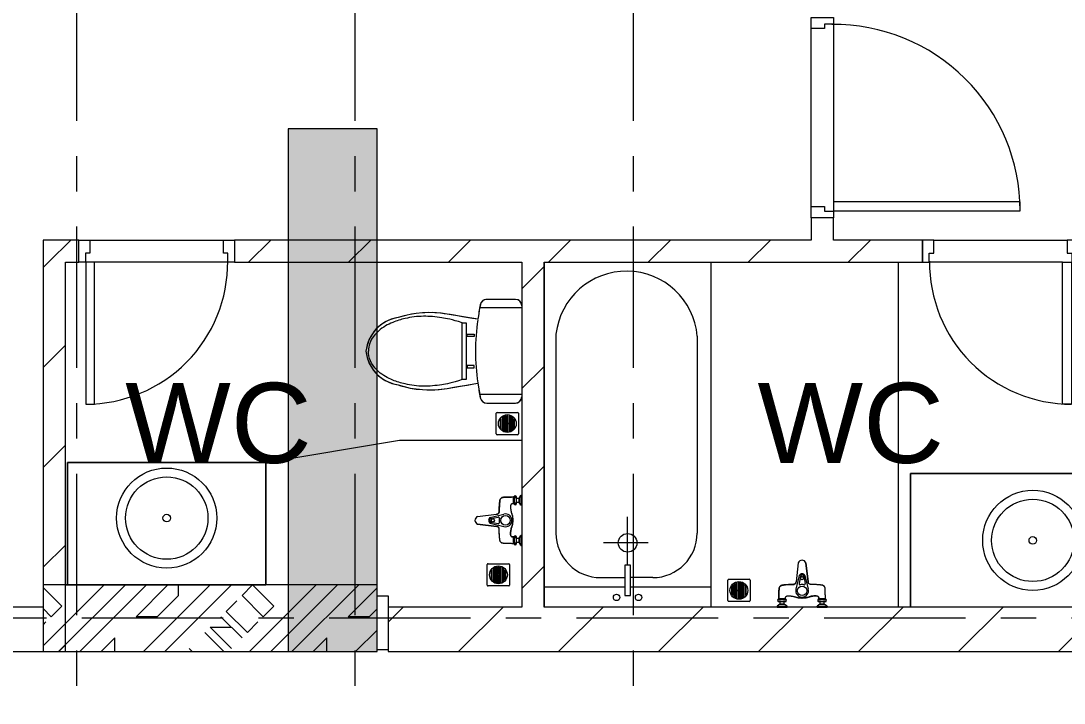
# Model space of a CAD drawing. Header units: millimetres. Extents: x -20144 to 117103, y -11426 to 48263.
# Drawn here: x 94200 to 98886, y 32568 to 35635 of the extents above; entities that cross this region are included whole.
import ezdxf

# ---------------------------------------------------------------- set-up
doc = ezdxf.new("R2010")
doc.units = ezdxf.units.MM
doc.linetypes.add('Grid Line', pattern=[22.225, 12.7, -3.175, 3.175, -3.175])
for name, color, linetype, lineweight in [('CHU', 181, 'Continuous', 5), ('CUA', 31, 'Continuous', 9), ('HATCH-TUONG', 152, 'Continuous', 9), ('NET CAT', 3, 'Continuous', 5), ('NET-CAT', 3, 'Continuous', 9), ('NET-THAY', 2, 'Continuous', 15), ('THIET-BI', 44, 'Continuous', 5), ('TRUC', 225, 'Continuous', 5)]:
    doc.layers.add(name, color=color, linetype=linetype, lineweight=lineweight)
doc.styles.add('Arial_4', font='arial.ttf', dxfattribs={"height": 360})
pattern_1 = [(45, (71000, 0), (-224.5064, 224.5064), [])]

# ---------------------------------------------------------------- blocks, each defined once
blk = doc.blocks.new('ALC1807-ASCENT PLAZA-KET CAU 1_rvt-1-MẶT BẰNG TẦNG 5 ĐẾN TẦNG 22')
at = {"layer": 'NET CAT'}
blk.add_hatch(color=7, dxfattribs=at).paths.add_polyline_path([(24800.5, 32799.9), (24800.5, 35149.9), (24400.5, 35149.9), (24400.5, 32799.9), (24418, 32799.9)], flags=0)
at = {"layer": 'NET CAT', "color": 90, "lineweight": 13}
for p, q in [((24800.5, 35149.9), (24400.5, 35149.9)), ((24400.5, 35149.9), (24400.5, 32799.9)), ((24800.5, 32799.9), (24800.5, 35149.9)), ((24400.5, 32799.9), (24800.5, 32799.9))]:
    blk.add_line(p, q, dxfattribs=at)
blk = doc.blocks.new('CUA WC - Type 1-374153-MẶT BẰNG TẦNG 23')
at = {"layer": 'CUA'}
for p, q in [((-217.5, 690.3), (-177.5, 690.3)), ((-217.5, 52.3), (-217.5, 690.3)), ((-177.5, 690.3), (-177.5, 52.3)), ((-177.5, 52.3), (-217.5, 52.3))]:
    blk.add_line(p, q, dxfattribs=at)
at = {"layer": 'CUA', "lineweight": 5}
for p, q in [((-218.5, 52.3), (-248.5, 52.3)), ((-248.5, 52.3), (-248.5, -47.7)), ((-218.5, 11.3), (-218.5, 52.3)), ((451.5, 52.3), (421.5, 52.3)), ((421.5, 52.3), (421.5, 11.3)), ((451.5, -47.7), (451.5, 52.3)), ((-198.5, 11.3), (-218.5, 11.3)), ((-198.5, -47.7), (-198.5, 11.3)), ((421.5, 11.3), (401.5, 11.3)), ((401.5, 11.3), (401.5, -47.7)), ((-248.5, -47.7), (-198.5, -47.7)), ((401.5, -47.7), (451.5, -47.7))]:
    blk.add_line(p, q, dxfattribs=at)
blk.add_arc((-217.5, 52.3), 638, 359.5, 90, dxfattribs=at)
blk = doc.blocks.new('X-LA1 - X-LA-629886-MẶT BẰNG TẦNG 23')
at = {"layer": 'THIET-BI'}
for p, q in [((-550, 0), (-550, -600)), ((-550, -600), (-550, 0)), ((550, -600), (550, 0)), ((550, 0), (550, -600)), ((-550, -600), (550, -600)), ((550, -600), (-550, -600))]:
    blk.add_line(p, q, dxfattribs=at)
for radius in [225, 185, 17]:
    blk.add_circle((0, -300), radius, dxfattribs=at)
blk = doc.blocks.new('X-XI - X-XI-V96-MẶT BẰNG TẦNG 23')
at = {"layer": 'THIET-BI'}
for p, q in [((-230.6, -16.8), (-233.2, -33.2)), ((-233.2, -29), (-233.2, -157.9)), ((-233.2, -29), (-233.2, -157.9)), ((-233.2, -33.2), (-233.2, -45)), ((-233.2, -45), (-233.2, -157.9)), ((-227.9, -12.2), (-230.6, -16.8)), ((-222, -6.1), (-227.9, -12.2)), ((-212.4, -1.2), (-222, -6.1)), ((-204.7, -0.1), (-212.4, -1.2)), ((-194.6, -0.1), (-194.6, -185.7)), ((194.6, -0.1), (194.6, -186.1)), ((215, -2.1), (204.6, -0.1)), ((219.3, -4.2), (215, -2.1)), ((224.8, -8.5), (219.3, -4.2)), ((227.7, -12), (224.8, -8.5)), ((231.6, -19.3), (227.7, -12)), ((233.2, -29), (231.6, -19.3)), ((233.2, -157.9), (233.2, -29)), ((233.2, -157.9), (233.2, -29)), ((233.2, -157.9), (233.2, -29)), ((-233.2, -157.9), (-232.9, -162.1)), ((-232.9, -162.1), (-231, -169.1)), ((-231, -169.1), (-228, -174.5)), ((-228, -174.5), (-224.2, -178.9)), ((-224.2, -178.9), (-216.9, -183.9)), ((-216.9, -183.9), (-209.4, -186.4)), ((-209.4, -186.4), (-202.4, -187.7)), ((143.8, -197.5), (212.9, -185.5)), ((212.9, -185.5), (220.8, -181.7)), ((220.8, -181.7), (226.5, -176.5)), ((226.5, -176.5), (231.9, -166.7)), ((231.9, -166.7), (233.2, -157.9)), ((-202.4, -187.7), (-192, -189.7)), ((-192, -189.7), (-184.2, -191.1)), ((-184.2, -191.1), (-168, -193.8)), ((-168, -193.8), (-149.9, -196.6)), ((-143.8, -197.5), (-166.7, -335.2)), ((-143.8, -197.5), (-166.7, -335.2)), ((-147.8, -221.1), (-155.3, -266.3)), ((-149.9, -196.6), (-143.8, -197.5)), ((-143.8, -197.5), (-147.8, -221.1)), ((-76.6, -213.5), (-66.1, -213.5)), ((-76.6, -245), (-76.6, -213.5)), ((-66.1, -213.5), (-66.1, -245)), ((64, -213.5), (64, -245)), ((74.4, -213.5), (64, -213.5)), ((74.4, -245), (74.4, -213.5)), ((166.7, -335.2), (143.8, -197.5)), ((166.7, -335.2), (143.8, -197.5)), ((146.9, -216.1), (143.8, -197.5)), ((151.8, -245.3), (146.9, -216.1)), ((-157.7, -280.9), (-161.5, -303.8)), ((-155.3, -266.3), (-157.7, -280.9)), ((-127.7, -249.9), (127.7, -249.9)), ((-127.7, -267.8), (-127.7, -249.9)), ((-8.6, -267.8), (-127.7, -267.8)), ((-66.1, -245), (-76.6, -245)), ((127.7, -267.8), (-8.6, -267.8)), ((64, -245), (74.4, -245)), ((127.7, -249.9), (127.7, -267.8)), ((157.2, -277.8), (151.8, -245.3)), ((161.7, -304.9), (157.2, -277.8)), ((-164.6, -322), (-168.9, -349)), ((-161.5, -303.8), (-164.6, -322)), ((166.7, -335.2), (161.7, -304.9)), ((-171, -365.1), (-172.5, -383)), ((-168.9, -349), (-171, -365.1)), ((171.6, -371), (166.7, -335.2)), ((173.2, -395.8), (171.6, -371)), ((-172.5, -383), (-173.5, -402.2)), ((-173.5, -402.2), (-173.1, -436.1)), ((173.5, -426.5), (173.2, -395.8)), ((-173.1, -436.1), (-172.5, -446.5)), ((-172.5, -446.5), (-169.6, -474.8)), ((165.2, -502.3), (172.5, -446.5)), ((172.5, -446.5), (173.5, -426.5)), ((-169.6, -474.8), (-166.5, -495.3)), ((-166.5, -495.3), (-161.1, -520.9)), ((161.7, -518.5), (165.2, -502.3)), ((-161.1, -520.9), (-151.4, -555.9)), ((-151.4, -555.9), (-143.5, -587)), ((145.5, -581), (151.4, -555.9)), ((151.4, -555.9), (155.1, -543.7)), ((155.1, -543.7), (161.7, -518.5)), ((-143.5, -587), (-131.8, -612.8)), ((131.6, -613.2), (145.5, -581)), ((-131.8, -612.8), (-121.7, -628.9)), ((-121.7, -628.9), (-100.2, -653.8)), ((-100.2, -653.8), (-87.5, -664.8)), ((86, -665.9), (100.2, -653.8)), ((100.2, -653.8), (114.1, -638.9)), ((114.1, -638.9), (131.6, -613.2)), ((-87.5, -664.8), (-69.9, -676.9)), ((-69.9, -676.9), (-49.6, -687.2)), ((-49.6, -687.2), (-19.9, -696.9)), ((-19.9, -696.9), (0, -700.2)), ((0, -700.2), (34.6, -692.9)), ((34.6, -692.9), (60.8, -681.9)), ((60.8, -681.9), (86, -665.9))]:
    blk.add_line(p, q, dxfattribs=at)
for centre, radius, start, end in [((-204.3, -29), 29, 90.9417, 180), ((-204.3, -29), 29, 90.3287, 180), ((204.3, -29), 29, 0, 89.6713), ((204.3, -29), 29, 360, 89.0583), ((-204.3, -157.9), 29, 180, 259.8599), ((-204.3, -157.9), 29, 180, 259.8599), ((18.1, 960), 1168.8, 258.7762, 262.0348), ((18.1, 960), 1168.8, 258.7762, 262.0348), ((-18.1, 960), 1168.8, 277.9652, 281.2238), ((-18.1, 960), 1168.8, 277.9652, 281.2238), ((204.3, -157.9), 29, 280.1401, 360), ((204.3, -157.9), 29, 280.1401, 0), ((18.1, 960), 1168.8, 262.1447, 269.1633), ((-16, 957.7), 1166.4, 270.8375, 277.7683), ((287.1, -414.4), 460.7, 170.0941, 197.8856), ((287.1, -414.4), 460.7, 170.0941, 197.8856), ((-287.1, -414.4), 460.7, 342.1144, 9.9059), ((-287.1, -414.4), 460.7, 342.1144, 9.9059), ((18.2, -529.6), 171.6, 188.8267, 263.9098), ((18.2, -529.6), 171.6, 188.8267, 263.9098), ((-18.2, -529.6), 171.6, 276.0902, 351.1733), ((-18.2, -529.6), 171.6, 276.0902, 351.1733)]:
    blk.add_arc(centre, radius, start, end, dxfattribs=at)
for points in [[(-127.7, -267.8), (-143.4, -315.6), (-152.2, -364.8), (-160.3, -442.2), (-151, -516.8), (-129.6, -585.3), (-93.5, -652), (-37.5, -689.3), (-2.9, -689.4), (0, -689.4)], [(127.7, -267.8), (143.4, -315.6), (152.2, -364.8), (160.3, -442.2), (151, -516.8), (129.6, -585.3), (93.5, -652), (37.5, -689.3), (2.9, -689.4), (0, -689.4)]]:
    blk.add_open_spline(points, degree=3, knots=[12.724379, 12.724379, 12.724379, 12.724379, 75.096459, 151.912755, 228.70098, 282.501534, 351.034079, 439.49288, 447.51098, 447.51098, 447.51098, 447.51098], dxfattribs=at)
blk = doc.blocks.new('X-SEN - X-SEN-410583-MẶT BẰNG TẦNG 23')
at = {"layer": 'THIET-BI'}
for p, q in [((-67.5, 0), (-112.5, 0)), ((-112.5, 0), (-112.5, -3.8)), ((-112.5, 0), (-67.5, 0)), ((-112.5, -3.8), (-112.5, 0)), ((-67.5, -3.8), (-67.5, 0)), ((-67.5, 0), (-67.5, -3.8)), ((112.5, 0), (67.5, 0)), ((67.5, 0), (67.5, -3.8)), ((67.5, 0), (67.5, -3.8)), ((112.5, 0), (67.5, 0)), ((112.5, -3.8), (112.5, 0)), ((112.5, -3.8), (112.5, 0)), ((-112.5, -3.8), (-99.9, -12.6)), ((-67.5, -3.8), (-112.5, -3.8)), ((-112.5, -3.8), (-99.9, -12.6)), ((-99.9, -25.3), (-107.2, -25.3)), ((-72.8, -25.3), (-107.2, -25.3)), ((-107.2, -34.3), (-105.1, -34.3)), ((-107.2, -34.3), (-72.8, -34.3)), ((-105.1, -34.3), (-105.1, -37.2)), ((-105.1, -34.3), (-105.1, -37.2)), ((-74.9, -34.3), (-105.1, -34.3)), ((-105.1, -37.2), (-74.9, -37.2)), ((-99.9, -12.6), (-99.9, -25.3)), ((-99.9, -12.6), (-80.1, -12.6)), ((-80.1, -12.6), (-99.9, -12.6)), ((-99.9, -12.6), (-99.9, -25.3)), ((-80.1, -12.6), (-67.5, -3.8)), ((-80.1, -12.6), (-67.5, -3.8)), ((-80.1, -25.3), (-80.1, -12.6)), ((-80.1, -25.3), (-80.1, -12.6)), ((-72.8, -25.3), (-80.1, -25.3)), ((-74.9, -37.2), (-74.9, -34.3)), ((-74.9, -34.3), (-72.8, -34.3)), ((-74.9, -37.2), (-74.9, -34.3)), ((67.5, -3.8), (80.1, -12.6)), ((112.5, -3.8), (67.5, -3.8)), ((67.5, -3.8), (80.1, -12.6)), ((80.1, -25.3), (72.8, -25.3)), ((107.2, -25.3), (72.8, -25.3)), ((72.8, -34.3), (74.9, -34.3)), ((72.8, -34.3), (107.2, -34.3)), ((74.9, -34.3), (74.9, -37.2)), ((74.9, -34.3), (74.9, -37.2)), ((105.1, -34.3), (74.9, -34.3)), ((74.9, -37.2), (105.1, -37.2)), ((80.1, -12.6), (80.1, -25.3)), ((99.9, -12.6), (80.1, -12.6)), ((80.1, -12.6), (99.9, -12.6)), ((99.9, -12.6), (80.1, -12.6)), ((80.1, -12.6), (80.1, -25.3)), ((99.9, -12.6), (112.5, -3.8)), ((99.9, -12.6), (112.5, -3.8)), ((99.9, -25.3), (99.9, -12.6)), ((99.9, -25.3), (99.9, -12.6)), ((107.2, -25.3), (99.9, -25.3)), ((105.1, -37.2), (105.1, -34.3)), ((105.1, -34.3), (107.2, -34.3)), ((105.1, -37.2), (105.1, -34.3)), ((-12.9, -141.7), (-27.6, -80.8)), ((12.9, -141.7), (27.6, -80.8)), ((-27.3, -113.1), (-17.5, -199.2)), ((-17.5, -199.2), (-27.3, -113.1)), ((-7.7, -139.6), (-13.8, -105.5)), ((7.7, -139.6), (13.8, -105.5)), ((17.5, -199.2), (27.3, -113.1)), ((17.5, -199.2), (27.3, -113.1))]:
    blk.add_line(p, q, dxfattribs=at)
for centre, radius in [((0, -73.2), 21.5), ((0, -130.1), 7.2)]:
    blk.add_circle(centre, radius, dxfattribs=at)
for centre, radius, start, end in [((-102.9, -29.8), 6.9, 148.0246, 211.9754), ((-102.9, -29.8), 6.9, 148.0246, 211.9754), ((-107.2, -27.1), 1.8, 90, 148.0246), ((-107.2, -27.1), 1.8, 90, 148.0246), ((-107.2, -32.5), 1.8, 211.9754, 270), ((-107.2, -32.5), 1.8, 211.9754, 270), ((-112.5, -29.8), 6.9, 319.2845, 40.7155), ((-94.4, -29.8), 6.9, 139.2845, 220.7155), ((-85.4, -29.8), 6.9, 319.2845, 40.7155), ((-67.5, -29.8), 6.9, 139.2845, 220.7155), ((-72.8, -27.1), 1.8, 31.9754, 90), ((-72.8, -27.1), 1.8, 31.9754, 90), ((-72.8, -32.5), 1.8, 270, 328.0246), ((-72.8, -32.5), 1.8, 270, 328.0246), ((-77.1, -29.8), 6.9, 328.0246, 31.9754), ((-77.1, -29.8), 6.9, 328.0246, 31.9754), ((-0.4, -73.2), 28.3, 89.2517, 195.6693), ((0.4, -73.2), 28.3, 344.3307, 90.7483), ((77.1, -29.8), 6.9, 148.0246, 211.9754), ((77.1, -29.8), 6.9, 148.0246, 211.9754), ((72.8, -27.1), 1.8, 90, 148.0246), ((72.8, -27.1), 1.8, 90, 148.0246), ((72.8, -32.5), 1.8, 211.9754, 270), ((72.8, -32.5), 1.8, 211.9754, 270), ((67.5, -29.8), 6.9, 319.2845, 40.7155), ((85.6, -29.8), 6.9, 139.2845, 220.7155), ((94.6, -29.8), 6.9, 319.2845, 40.7155), ((112.5, -29.8), 6.9, 139.2845, 220.7155), ((107.2, -27.1), 1.8, 31.9754, 90), ((107.2, -27.1), 1.8, 31.9754, 90), ((107.2, -32.5), 1.8, 270, 328.0246), ((107.2, -32.5), 1.8, 270, 328.0246), ((102.9, -29.8), 6.9, 328.0246, 31.9754), ((102.9, -29.8), 6.9, 328.0246, 31.9754), ((-9.4, -104.7), 4.5, 74.0703, 190.1556), ((-0.4, -73.2), 28.3, 254.0703, 270.7483), ((0, -136.6), 8.24, 201.1294, 338.8706), ((0.4, -73.2), 28.3, 269.2517, 285.9297), ((9.4, -104.7), 4.5, 349.8444, 105.9297), ((0, -134.7), 14.7, 208.4144, 331.5856), ((0, -191), 19.3, 205.0481, 334.9519), ((0, -191), 19.3, 205.0481, 334.9519)]:
    blk.add_arc(centre, radius, start, end, dxfattribs=at)
for points, knots in [([(-105.1, -37.2), (-105.1, -39.1), (-104.9, -42.9), (-104.7, -48.5), (-104.5, -54.2), (-104.2, -61.7), (-103.9, -68.4), (-103.8, -73.6), (-103.7, -75.5), (-103.7, -76.7), (-103.6, -77.6), (-103.6, -78.6), (-103.6, -79.8), (-103.6, -81), (-103.5, -81.8), (-103.5, -82.3), (-103.5, -82.6), (-103.4, -83), (-103.4, -83.5), (-103.3, -84.3), (-103.2, -85.5), (-103.1, -86.6), (-102.8, -87.6), (-102.6, -88.2), (-102.3, -88.9), (-101.9, -89.7), (-101.3, -90.8), (-100.6, -91.7), (-100, -92.5), (-99, -93.6), (-97.8, -94.7), (-96.2, -95.8), (-95, -96.6), (-93.7, -97.2), (-92.4, -97.7), (-91.2, -98.1), (-90.3, -98.4), (-89.6, -98.5), (-88.9, -98.7), (-88, -98.8), (-86.8, -99), (-85.6, -99.1), (-84.7, -99.1), (-84, -99.2), (-83.3, -99.3), (-82.3, -99.4), (-81.2, -99.5), (-79.7, -99.6), (-77.9, -99.8), (-75.5, -100), (-72.8, -100.2), (-70, -100.5), (-66.3, -100.8), (-61.6, -101.2), (-56, -101.5), (-51.7, -101.8), (-48.8, -101.9), (-47.3, -101.9), (-46.1, -101.9), (-45.1, -102), (-44.4, -102), (-43.6, -102), (-42.6, -102), (-41.4, -102), (-40.1, -102), (-39.3, -102.1), (-38.8, -102.1), (-38.5, -102.2), (-38.1, -102.2), (-37.6, -102.3), (-36.8, -102.4), (-35.6, -102.6), (-34.3, -103), (-33.2, -103.5), (-32.5, -104), (-31.7, -104.6), (-30.5, -105.7), (-29, -107.6), (-27.9, -110.1), (-27.4, -112), (-27.3, -113.1)], [0, 0, 0, 0, 0.041667, 0.083333, 0.125, 0.166667, 0.25, 0.270833, 0.28125, 0.291667, 0.296875, 0.302083, 0.3125, 0.322917, 0.328125, 0.330729, 0.333333, 0.335938, 0.338542, 0.34375, 0.354167, 0.364583, 0.369792, 0.375, 0.380208, 0.385417, 0.395833, 0.40625, 0.411458, 0.416667, 0.4375, 0.447917, 0.458333, 0.46875, 0.479167, 0.489583, 0.494792, 0.5, 0.505208, 0.510417, 0.520833, 0.53125, 0.536458, 0.541667, 0.546875, 0.552083, 0.5625, 0.572917, 0.583333, 0.604167, 0.625, 0.645833, 0.666667, 0.708333, 0.75, 0.791667, 0.802083, 0.8125, 0.822917, 0.828125, 0.833333, 0.838542, 0.84375, 0.854167, 0.864583, 0.869792, 0.872396, 0.875, 0.877604, 0.880208, 0.885417, 0.895833, 0.90625, 0.916667, 0.921875, 0.927083, 0.9375, 0.958333, 0.979167, 1, 1, 1, 1]), ([(-105.1, -37.2), (-104.5, -52.3), (-103.9, -68.7), (-103.3, -87.5), (-99.6, -93.9), (-92.4, -98.5), (-72.6, -100.1), (-54, -102.2), (-33.9, -102), (-28.7, -107.4), (-27.8, -111), (-27.3, -113.1)], [0, 0, 0, 0, 45.441328, 49.333631, 56.110562, 66.562664, 73.682324, 114.966912, 125.570438, 129.900151, 136.284558, 136.284558, 136.284558, 136.284558]), ([(0, -41), (-2, -40.9), (-5.6, -40.9), (-10.3, -41.2), (-14.4, -41.6), (-18, -42.2), (-21.2, -42.9), (-24.2, -43.7), (-27.1, -44.6), (-30, -45.4), (-32.9, -46.3), (-35.8, -47.2), (-38.8, -47.9), (-41.8, -48.6), (-45.1, -49.2), (-48.4, -49.8), (-51.8, -50.2), (-54.8, -50.5), (-56.9, -50.7), (-58.1, -50.8), (-59, -50.9), (-59.9, -51), (-60.8, -51), (-61.7, -51), (-62.4, -51), (-63, -51), (-63.6, -51), (-64.4, -50.9), (-65.1, -50.8), (-65.7, -50.7), (-66.1, -50.6), (-66.5, -50.5), (-67.1, -50.4), (-68.1, -50.1), (-69.1, -49.6), (-70.1, -49), (-71.1, -48.3), (-72, -47.4), (-72.8, -46.6), (-73.3, -45.8), (-73.8, -45.1), (-74.1, -44.3), (-74.4, -43.5), (-74.6, -42.6), (-74.7, -41.9), (-74.8, -41.3), (-74.8, -40.9), (-74.9, -40.4), (-74.9, -39.8), (-74.9, -38.8), (-74.9, -37.9), (-74.9, -37.2)], [0, 0, 0, 0, 0.041667, 0.083333, 0.125, 0.166667, 0.208333, 0.25, 0.291667, 0.333333, 0.375, 0.416667, 0.458333, 0.5, 0.541667, 0.583333, 0.625, 0.666667, 0.6875, 0.697917, 0.708333, 0.71875, 0.729167, 0.739583, 0.75, 0.755208, 0.760417, 0.770833, 0.78125, 0.786458, 0.791667, 0.796875, 0.802083, 0.8125, 0.833333, 0.84375, 0.854167, 0.875, 0.885417, 0.895833, 0.90625, 0.916667, 0.927083, 0.9375, 0.947917, 0.953125, 0.958333, 0.963542, 0.96875, 0.979167, 1, 1, 1, 1]), ([(-74.9, -37.2), (-74.9, -39.9), (-75, -44.9), (-67.9, -51.6), (-55.3, -50.7), (-39.4, -48.7), (-24.4, -43.4), (-11.8, -40.7), (0, -41)], [0, 0, 0, 0, 8.475038, 15.961674, 29.255673, 47.963091, 70.422589, 93.837243, 93.837243, 93.837243, 93.837243]), ([(74.9, -37.2), (74.9, -37.9), (74.9, -38.8), (74.9, -39.8), (74.9, -40.4), (74.8, -40.9), (74.8, -41.3), (74.7, -41.9), (74.6, -42.6), (74.4, -43.3), (74.3, -43.9), (74.1, -44.4), (73.8, -45.1), (73.3, -45.8), (72.8, -46.6), (72, -47.4), (71.1, -48.3), (70.1, -49), (69.1, -49.6), (68.1, -50.1), (67.1, -50.4), (66.5, -50.5), (66.1, -50.6), (65.7, -50.7), (65.1, -50.8), (64.4, -50.9), (63.5, -51), (62.7, -51), (62.1, -51), (61.5, -51), (60.8, -51), (59.9, -51), (59, -50.9), (58.1, -50.8), (56.9, -50.7), (54.8, -50.5), (51.8, -50.2), (47.2, -49.6), (41.8, -48.7), (36.8, -47.4), (32.9, -46.3), (30, -45.4), (27.1, -44.6), (24.2, -43.7), (21.2, -42.9), (18, -42.2), (14.4, -41.6), (10.3, -41.2), (5.6, -40.9), (2, -40.9), (0, -41)], [0, 0, 0, 0, 0.020833, 0.03125, 0.036458, 0.041667, 0.046875, 0.052083, 0.0625, 0.072917, 0.078125, 0.083333, 0.09375, 0.104167, 0.114583, 0.125, 0.145833, 0.15625, 0.166667, 0.1875, 0.197917, 0.203125, 0.208333, 0.213542, 0.21875, 0.229167, 0.239583, 0.25, 0.255208, 0.260417, 0.270833, 0.28125, 0.291667, 0.302083, 0.3125, 0.333333, 0.375, 0.416667, 0.5, 0.583333, 0.625, 0.666667, 0.708333, 0.75, 0.791667, 0.833333, 0.875, 0.916667, 0.958333, 1, 1, 1, 1]), ([(74.9, -37.2), (74.9, -39.9), (75, -44.9), (67.9, -51.6), (55.3, -50.7), (39.4, -48.7), (24.4, -43.4), (11.8, -40.7), (0, -41)], [0, 0, 0, 0, 8.475038, 15.961674, 29.255673, 47.963091, 70.422589, 93.837243, 93.837243, 93.837243, 93.837243]), ([(27.3, -113.1), (27.4, -112), (27.9, -110.1), (29, -107.6), (30.5, -105.7), (31.7, -104.6), (32.5, -104), (33.2, -103.5), (34.3, -103), (35.6, -102.6), (36.8, -102.4), (37.6, -102.3), (38.1, -102.2), (38.5, -102.2), (38.8, -102.1), (39.3, -102.1), (40.1, -102), (41.4, -102), (42.6, -102), (43.6, -102), (44.4, -102), (45.1, -102), (46.1, -101.9), (47.3, -101.9), (48.8, -101.9), (51.7, -101.8), (57.9, -101.4), (65.3, -100.9), (72.8, -100.2), (76.9, -99.8), (79.7, -99.6), (81.2, -99.5), (82.3, -99.4), (83.3, -99.3), (84, -99.2), (84.7, -99.1), (85.6, -99.1), (86.8, -99), (88, -98.8), (88.9, -98.7), (89.6, -98.5), (90.3, -98.4), (91.2, -98.1), (92.4, -97.7), (93.7, -97.2), (95, -96.6), (96.2, -95.8), (97.8, -94.7), (99.2, -93.4), (100.4, -91.9), (101.3, -90.8), (101.9, -89.7), (102.3, -88.9), (102.6, -88.2), (102.8, -87.6), (103.1, -86.6), (103.2, -85.5), (103.3, -84.3), (103.4, -83.5), (103.4, -83), (103.5, -82.6), (103.5, -82.3), (103.5, -81.8), (103.6, -81), (103.6, -79.8), (103.6, -78.6), (103.6, -77.6), (103.7, -76.7), (103.7, -75.5), (103.8, -73.6), (103.9, -70.3), (104.1, -65.5), (104.5, -54.2), (104.8, -44.8), (105.1, -37.2)], [0, 0, 0, 0, 0.020833, 0.041667, 0.0625, 0.072917, 0.078125, 0.083333, 0.09375, 0.104167, 0.114583, 0.119792, 0.122396, 0.125, 0.127604, 0.130208, 0.135417, 0.145833, 0.15625, 0.161458, 0.166667, 0.171875, 0.177083, 0.1875, 0.197917, 0.208333, 0.25, 0.333333, 0.375, 0.416667, 0.427083, 0.4375, 0.447917, 0.453125, 0.458333, 0.463542, 0.46875, 0.479167, 0.489583, 0.494792, 0.5, 0.505208, 0.510417, 0.520833, 0.53125, 0.541667, 0.552083, 0.5625, 0.583333, 0.59375, 0.604167, 0.614583, 0.619792, 0.625, 0.630208, 0.635417, 0.645833, 0.65625, 0.661458, 0.664062, 0.666667, 0.669271, 0.671875, 0.677083, 0.6875, 0.697917, 0.703125, 0.708333, 0.71875, 0.729167, 0.75, 0.791667, 0.833333, 1, 1, 1, 1]), ([(105.1, -37.2), (104.5, -52.3), (103.9, -68.7), (103.3, -87.5), (99.6, -93.9), (92.4, -98.5), (72.6, -100.1), (54, -102.2), (33.9, -102), (28.7, -107.4), (27.8, -111), (27.3, -113.1)], [0, 0, 0, 0, 45.441328, 49.333631, 56.110562, 66.562664, 73.682324, 114.966912, 125.570438, 129.900151, 136.284558, 136.284558, 136.284558, 136.284558])]:
    blk.add_open_spline(points, degree=3, knots=knots, dxfattribs=at)
blk = doc.blocks.new('X-BON TAM - X-BON TAM 1500-629887-MẶT BẰNG TẦNG 23')
at = {"layer": 'THIET-BI'}
for p, q in [((-375, -9.9), (-375, -1559.9)), ((-375, -9.9), (-375, -1559.9)), ((375, -1560), (375, -9.9)), ((375, -1560), (375, -9.9)), ((12.9, -61.4), (-12.9, -61.4)), ((-12.9, -61.4), (-12.9, -198.5)), ((12.9, -198.5), (12.9, -61.4)), ((-375, -100), (-12.9, -100)), ((12.9, -100), (375, -100)), ((-112.7, -142.6), (-12.9, -142.6)), ((121.7, -142.6), (12.9, -142.6)), ((-12.9, -198.5), (12.9, -198.5)), ((0, -198.5), (0, -415.4)), ((-91.8, -298.7), (108.5, -298.7)), ((-312.7, -1227.8), (-312.7, -342.6)), ((321.7, -1236.1), (321.7, -342.6))]:
    blk.add_line(p, q, dxfattribs=at)
for centre, radius in [((-49.4, -53.5), 14.5), ((49.4, -53.5), 14.5), ((0, -298.7), 41.7)]:
    blk.add_circle(centre, radius, dxfattribs=at)
for centre, radius, start, end in [((-112.7, -342.6), 200, 90, 180), ((121.7, -342.6), 200, 360, 90), ((4.9, -1201.3), 318.7, 184.7583, 353.7351)]:
    blk.add_arc(centre, radius, start, end, dxfattribs=at)
blk = doc.blocks.new('CUA PHONG NGU - Type 1-368226-MẶT BẰNG TẦNG 23')
at = {"layer": 'CUA', "lineweight": 5}
for p, q in [((-348.5, -52.3), (-348.5, 47.7)), ((-348.5, 47.7), (-298.5, 47.7)), ((-298.5, 47.7), (-298.5, -11.3)), ((501.5, 47.7), (551.5, 47.7)), ((501.5, -11.3), (501.5, 47.7)), ((551.5, 47.7), (551.5, -52.3)), ((-318.5, -11.3), (-318.5, -52.3)), ((-298.5, -11.3), (-318.5, -11.3)), ((521.5, -11.3), (501.5, -11.3)), ((521.5, -52.3), (521.5, -11.3)), ((-318.5, -52.3), (-348.5, -52.3)), ((551.5, -52.3), (521.5, -52.3))]:
    blk.add_line(p, q, dxfattribs=at)
at = {"layer": 'CUA'}
for p, q in [((-277.5, -52.3), (-317.5, -52.3)), ((-317.5, -52.3), (-317.5, -890.3)), ((-277.5, -890.3), (-277.5, -52.3)), ((-317.5, -890.3), (-277.5, -890.3))]:
    blk.add_line(p, q, dxfattribs=at)
at = {"layer": 'CUA', "lineweight": 5}
blk.add_arc((-317.5, -52.3), 838, 270, 0.5, dxfattribs=at)
blk = doc.blocks.new('X-LA1 - X-LA-629888-MẶT BẰNG TẦNG 23')
at = {"layer": 'THIET-BI'}
for p, q in [((-445, 550), (445, 550)), ((-445, 0), (-445, 550)), ((445, 550), (-445, 550)), ((-445, 550), (-445, 0)), ((445, 550), (445, 0)), ((445, 0), (445, 550)), ((445, 0), (-445, 0)), ((-445, 0), (445, 0))]:
    blk.add_line(p, q, dxfattribs=at)
for radius in [225, 185, 17]:
    blk.add_circle((0, 300), radius, dxfattribs=at)
blk = doc.blocks.new('CUA WC - Type 1-374201-MẶT BẰNG TẦNG 23')
at = {"layer": 'CUA', "lineweight": 5}
for p, q in [((-248.5, -52.3), (-248.5, 47.7)), ((-248.5, 47.7), (-198.5, 47.7)), ((-198.5, 47.7), (-198.5, -11.3)), ((401.5, 47.7), (451.5, 47.7)), ((401.5, -11.3), (401.5, 47.7)), ((451.5, 47.7), (451.5, -52.3)), ((-218.5, -11.3), (-218.5, -52.3)), ((-198.5, -11.3), (-218.5, -11.3)), ((421.5, -11.3), (401.5, -11.3)), ((421.5, -52.3), (421.5, -11.3)), ((-218.5, -52.3), (-248.5, -52.3)), ((451.5, -52.3), (421.5, -52.3))]:
    blk.add_line(p, q, dxfattribs=at)
at = {"layer": 'CUA'}
for p, q in [((-177.5, -52.3), (-217.5, -52.3)), ((-217.5, -52.3), (-217.5, -690.3)), ((-177.5, -690.3), (-177.5, -52.3)), ((-217.5, -690.3), (-177.5, -690.3))]:
    blk.add_line(p, q, dxfattribs=at)
at = {"layer": 'CUA', "lineweight": 5}
blk.add_arc((-217.5, -52.3), 638, 270, 0.5, dxfattribs=at)
blk = doc.blocks.new('X-SEN - X-SEN-626363-MẶT BẰNG TẦNG 23')
at = {"layer": 'THIET-BI'}
for p, q in [((-27.3, 113.1), (-17.5, 199.2)), ((-17.5, 199.2), (-27.3, 113.1)), ((17.5, 199.2), (27.3, 113.1)), ((17.5, 199.2), (27.3, 113.1)), ((-12.9, 141.7), (-27.6, 80.8)), ((12.9, 141.7), (27.6, 80.8)), ((-7.7, 139.6), (-13.8, 105.5)), ((7.7, 139.6), (13.8, 105.5)), ((-112.5, 3.8), (-99.9, 12.6)), ((-112.5, 3.8), (-99.9, 12.6)), ((-112.5, 0), (-112.5, 3.8)), ((-112.5, 3.8), (-112.5, 0)), ((-67.5, 3.8), (-112.5, 3.8)), ((-67.5, 0), (-112.5, 0)), ((-112.5, 0), (-67.5, 0)), ((-107.2, 34.3), (-105.1, 34.3)), ((-107.2, 34.3), (-72.8, 34.3)), ((-99.9, 25.3), (-107.2, 25.3)), ((-72.8, 25.3), (-107.2, 25.3)), ((-105.1, 34.3), (-105.1, 37.2)), ((-105.1, 37.2), (-74.9, 37.2)), ((-105.1, 34.3), (-105.1, 37.2)), ((-74.9, 34.3), (-105.1, 34.3)), ((-99.9, 12.6), (-99.9, 25.3)), ((-99.9, 12.6), (-99.9, 25.3)), ((-99.9, 12.6), (-80.1, 12.6)), ((-80.1, 12.6), (-99.9, 12.6)), ((-80.1, 25.3), (-80.1, 12.6)), ((-72.8, 25.3), (-80.1, 25.3)), ((-80.1, 25.3), (-80.1, 12.6)), ((-80.1, 12.6), (-67.5, 3.8)), ((-80.1, 12.6), (-67.5, 3.8)), ((-74.9, 37.2), (-74.9, 34.3)), ((-74.9, 37.2), (-74.9, 34.3)), ((-74.9, 34.3), (-72.8, 34.3)), ((-67.5, 3.8), (-67.5, 0)), ((-67.5, 0), (-67.5, 3.8)), ((67.5, 3.8), (80.1, 12.6)), ((67.5, 3.8), (80.1, 12.6)), ((67.5, 0), (67.5, 3.8)), ((112.5, 3.8), (67.5, 3.8)), ((67.5, 0), (67.5, 3.8)), ((112.5, 0), (67.5, 0)), ((112.5, 0), (67.5, 0)), ((72.8, 34.3), (74.9, 34.3)), ((72.8, 34.3), (107.2, 34.3)), ((80.1, 25.3), (72.8, 25.3)), ((107.2, 25.3), (72.8, 25.3)), ((74.9, 34.3), (74.9, 37.2)), ((74.9, 37.2), (105.1, 37.2)), ((74.9, 34.3), (74.9, 37.2)), ((105.1, 34.3), (74.9, 34.3)), ((80.1, 12.6), (80.1, 25.3)), ((80.1, 12.6), (80.1, 25.3)), ((99.9, 12.6), (80.1, 12.6)), ((80.1, 12.6), (99.9, 12.6)), ((99.9, 12.6), (80.1, 12.6)), ((99.9, 25.3), (99.9, 12.6)), ((107.2, 25.3), (99.9, 25.3)), ((99.9, 25.3), (99.9, 12.6)), ((99.9, 12.6), (112.5, 3.8)), ((99.9, 12.6), (112.5, 3.8)), ((105.1, 37.2), (105.1, 34.3)), ((105.1, 37.2), (105.1, 34.3)), ((105.1, 34.3), (107.2, 34.3)), ((112.5, 3.8), (112.5, 0)), ((112.5, 3.8), (112.5, 0))]:
    blk.add_line(p, q, dxfattribs=at)
for centre, radius in [((0, 73.2), 21.5), ((0, 130.1), 7.2)]:
    blk.add_circle(centre, radius, dxfattribs=at)
for centre, radius, start, end in [((0, 191), 19.3, 25.0481, 154.9519), ((0, 191), 19.3, 25.0481, 154.9519), ((0, 134.7), 14.7, 28.4144, 151.5856), ((0, 136.6), 8.24, 21.1294, 158.8706), ((-9.4, 104.7), 4.5, 169.8444, 285.9297), ((-0.4, 73.2), 28.3, 89.2517, 105.9297), ((0.4, 73.2), 28.3, 74.0703, 90.7483), ((9.4, 104.7), 4.5, 254.0703, 10.1556), ((-0.4, 73.2), 28.3, 164.3307, 270.7483), ((0.4, 73.2), 28.3, 269.2517, 15.6693), ((-102.9, 29.8), 6.9, 148.0246, 211.9754), ((-102.9, 29.8), 6.9, 148.0246, 211.9754), ((-107.2, 32.5), 1.8, 90, 148.0246), ((-107.2, 32.5), 1.8, 90, 148.0246), ((-107.2, 27.1), 1.8, 211.9754, 270), ((-107.2, 27.1), 1.8, 211.9754, 270), ((-112.5, 29.8), 6.9, 319.2845, 40.7155), ((-94.4, 29.8), 6.9, 139.2845, 220.7155), ((-85.4, 29.8), 6.9, 319.2845, 40.7155), ((-67.5, 29.8), 6.9, 139.2845, 220.7155), ((-72.8, 32.5), 1.8, 31.9754, 90), ((-72.8, 32.5), 1.8, 31.9754, 90), ((-72.8, 27.1), 1.8, 270, 328.0246), ((-72.8, 27.1), 1.8, 270, 328.0246), ((-77.1, 29.8), 6.9, 328.0246, 31.9754), ((-77.1, 29.8), 6.9, 328.0246, 31.9754), ((77.1, 29.8), 6.9, 148.0246, 211.9754), ((77.1, 29.8), 6.9, 148.0246, 211.9754), ((72.8, 32.5), 1.8, 90, 148.0246), ((72.8, 32.5), 1.8, 90, 148.0246), ((72.8, 27.1), 1.8, 211.9754, 270), ((72.8, 27.1), 1.8, 211.9754, 270), ((67.5, 29.8), 6.9, 319.2845, 40.7155), ((85.6, 29.8), 6.9, 139.2845, 220.7155), ((94.6, 29.8), 6.9, 319.2845, 40.7155), ((112.5, 29.8), 6.9, 139.2845, 220.7155), ((107.2, 32.5), 1.8, 31.9754, 90), ((107.2, 32.5), 1.8, 31.9754, 90), ((107.2, 27.1), 1.8, 270, 328.0246), ((107.2, 27.1), 1.8, 270, 328.0246), ((102.9, 29.8), 6.9, 328.0246, 31.9754), ((102.9, 29.8), 6.9, 328.0246, 31.9754)]:
    blk.add_arc(centre, radius, start, end, dxfattribs=at)
for points, knots in [([(-105.1, 37.2), (-105.1, 39.1), (-104.9, 42.9), (-104.6, 50.4), (-104.3, 58), (-104.1, 65.5), (-103.9, 70.3), (-103.8, 73.6), (-103.7, 75.5), (-103.7, 76.9), (-103.6, 78.3), (-103.6, 79.5), (-103.6, 80.5), (-103.6, 81.2), (-103.5, 81.8), (-103.5, 82.3), (-103.5, 82.7), (-103.4, 83.3), (-103.3, 84.3), (-103.2, 85.5), (-103.1, 86.6), (-102.8, 87.6), (-102.6, 88.2), (-102.3, 88.9), (-101.9, 89.7), (-101.3, 90.8), (-100.4, 91.9), (-99.2, 93.4), (-97.8, 94.7), (-96.2, 95.8), (-95, 96.6), (-93.7, 97.2), (-92.4, 97.7), (-91.2, 98.1), (-90.3, 98.4), (-89.7, 98.5), (-89.3, 98.6), (-88.8, 98.7), (-88, 98.8), (-86.8, 99), (-85.6, 99.1), (-84.7, 99.1), (-84, 99.2), (-83.3, 99.3), (-82.3, 99.4), (-81.2, 99.5), (-79.7, 99.6), (-76.9, 99.8), (-72.8, 100.2), (-67.2, 100.7), (-61.6, 101.2), (-56, 101.5), (-51.7, 101.8), (-48.8, 101.9), (-47.3, 101.9), (-46.1, 101.9), (-45.1, 102), (-44.4, 102), (-43.6, 102), (-42.6, 102), (-41.4, 102), (-40.1, 102), (-39.3, 102.1), (-38.8, 102.1), (-38.5, 102.2), (-38.1, 102.2), (-37.6, 102.3), (-36.8, 102.4), (-35.6, 102.6), (-34.3, 103), (-33.2, 103.5), (-32.5, 104), (-31.7, 104.6), (-30.5, 105.7), (-29, 107.6), (-27.9, 110.1), (-27.4, 112), (-27.3, 113.1)], [-1, -1, -1, -1, -0.958333, -0.916667, -0.833333, -0.791667, -0.75, -0.729167, -0.71875, -0.708333, -0.697917, -0.6875, -0.682292, -0.677083, -0.671875, -0.669271, -0.666667, -0.661458, -0.65625, -0.645833, -0.635417, -0.630208, -0.625, -0.619792, -0.614583, -0.604167, -0.59375, -0.583333, -0.5625, -0.552083, -0.541667, -0.53125, -0.520833, -0.510417, -0.505208, -0.5, -0.497396, -0.494792, -0.489583, -0.479167, -0.46875, -0.463542, -0.458333, -0.453125, -0.447917, -0.4375, -0.427083, -0.416667, -0.375, -0.333333, -0.291667, -0.25, -0.208333, -0.197917, -0.1875, -0.177083, -0.171875, -0.166667, -0.161458, -0.15625, -0.145833, -0.135417, -0.130208, -0.127604, -0.125, -0.122396, -0.119792, -0.114583, -0.104167, -0.09375, -0.083333, -0.078125, -0.072917, -0.0625, -0.041667, -0.020833, 0, 0, 0, 0]), ([(-105.1, 37.2), (-104.5, 52.3), (-103.9, 68.7), (-103.3, 87.5), (-99.6, 93.9), (-92.4, 98.5), (-72.6, 100.1), (-54, 102.2), (-33.9, 102), (-28.7, 107.4), (-27.8, 111), (-27.3, 113.1)], [0, 0, 0, 0, 45.441328, 49.333631, 56.110562, 66.562664, 73.682324, 114.966912, 125.570438, 129.900151, 136.284558, 136.284558, 136.284558, 136.284558]), ([(27.3, 113.1), (27.4, 112), (27.9, 110.1), (29, 107.6), (30.5, 105.7), (31.7, 104.6), (32.5, 104), (33.2, 103.5), (34.3, 103), (35.6, 102.6), (36.8, 102.4), (37.6, 102.3), (38.1, 102.2), (38.5, 102.2), (38.8, 102.1), (39.3, 102.1), (40.1, 102), (41.4, 102), (42.6, 102), (43.6, 102), (44.4, 102), (45.1, 102), (46.1, 101.9), (47.3, 101.9), (48.8, 101.9), (51.7, 101.8), (56, 101.5), (61.6, 101.2), (67.2, 100.7), (72.8, 100.2), (76.9, 99.8), (79.7, 99.6), (81.2, 99.5), (82.3, 99.4), (83.3, 99.3), (84, 99.2), (84.7, 99.1), (85.6, 99.1), (86.8, 99), (88, 98.8), (88.9, 98.7), (89.6, 98.5), (90.3, 98.4), (91.2, 98.1), (92.4, 97.7), (93.7, 97.2), (95, 96.6), (96.2, 95.8), (97.4, 95), (98.5, 94), (99.5, 93), (100.4, 91.9), (101.3, 90.8), (101.9, 89.7), (102.3, 88.9), (102.6, 88.2), (102.8, 87.6), (103.1, 86.6), (103.2, 85.7), (103.3, 84.8), (103.4, 84.1), (103.4, 83.5), (103.4, 83), (103.5, 82.5), (103.5, 81.9), (103.6, 81), (103.6, 79.8), (103.6, 78.3), (103.7, 76.9), (103.7, 75.5), (103.8, 73.6), (103.9, 68.4), (104.2, 61.7), (104.5, 54.2), (104.7, 48.5), (104.9, 42.9), (105.1, 39.1), (105.1, 37.2)], [-1, -1, -1, -1, -0.979167, -0.958333, -0.9375, -0.927083, -0.921875, -0.916667, -0.90625, -0.895833, -0.885417, -0.880208, -0.877604, -0.875, -0.872396, -0.869792, -0.864583, -0.854167, -0.84375, -0.838542, -0.833333, -0.828125, -0.822917, -0.8125, -0.802083, -0.791667, -0.75, -0.708333, -0.666667, -0.625, -0.583333, -0.572917, -0.5625, -0.552083, -0.546875, -0.541667, -0.536458, -0.53125, -0.520833, -0.510417, -0.505208, -0.5, -0.494792, -0.489583, -0.479167, -0.46875, -0.458333, -0.447917, -0.4375, -0.427083, -0.416667, -0.40625, -0.395833, -0.385417, -0.380208, -0.375, -0.369792, -0.364583, -0.354167, -0.348958, -0.34375, -0.338542, -0.335938, -0.333333, -0.328125, -0.322917, -0.3125, -0.302083, -0.291667, -0.28125, -0.270833, -0.25, -0.166667, -0.125, -0.083333, -0.041667, 0, 0, 0, 0]), ([(105.1, 37.2), (104.5, 52.3), (103.9, 68.7), (103.3, 87.5), (99.6, 93.9), (92.4, 98.5), (72.6, 100.1), (54, 102.2), (33.9, 102), (28.7, 107.4), (27.8, 111), (27.3, 113.1)], [0, 0, 0, 0, 45.441328, 49.333631, 56.110562, 66.562664, 73.682324, 114.966912, 125.570438, 129.900151, 136.284558, 136.284558, 136.284558, 136.284558]), ([(-74.9, 37.2), (-74.9, 39.9), (-75, 44.9), (-67.9, 51.6), (-55.3, 50.7), (-39.4, 48.7), (-24.4, 43.4), (-11.8, 40.7), (0, 41)], [0, 0, 0, 0, 8.475038, 15.961674, 29.255673, 47.963091, 70.422589, 93.837243, 93.837243, 93.837243, 93.837243]), ([(0, 41), (-2, 40.9), (-5.6, 40.9), (-10.3, 41.2), (-14.4, 41.6), (-18, 42.2), (-21.2, 42.9), (-24.2, 43.7), (-27.1, 44.6), (-30, 45.4), (-32.9, 46.3), (-35.8, 47.2), (-38.8, 47.9), (-41.8, 48.6), (-45.1, 49.2), (-48.4, 49.8), (-51.8, 50.2), (-54.8, 50.5), (-56.9, 50.7), (-58.1, 50.8), (-59, 50.9), (-59.9, 51), (-60.8, 51), (-61.5, 51), (-62.1, 51), (-62.6, 51), (-63, 51), (-63.6, 51), (-64.4, 50.9), (-65.1, 50.8), (-65.7, 50.7), (-66.1, 50.6), (-66.5, 50.5), (-67.1, 50.4), (-68.1, 50.1), (-69.1, 49.6), (-70.1, 49), (-71.1, 48.3), (-72, 47.4), (-72.8, 46.6), (-73.3, 45.8), (-73.8, 45.1), (-74.1, 44.3), (-74.4, 43.5), (-74.6, 42.6), (-74.7, 41.9), (-74.8, 41.3), (-74.8, 40.9), (-74.9, 40.4), (-74.9, 39.8), (-74.9, 38.8), (-74.9, 37.9), (-74.9, 37.2)], [-1, -1, -1, -1, -0.958333, -0.916667, -0.875, -0.833333, -0.791667, -0.75, -0.708333, -0.666667, -0.625, -0.583333, -0.541667, -0.5, -0.458333, -0.416667, -0.375, -0.333333, -0.3125, -0.302083, -0.291667, -0.28125, -0.270833, -0.260417, -0.255208, -0.25, -0.244792, -0.239583, -0.229167, -0.21875, -0.213542, -0.208333, -0.203125, -0.197917, -0.1875, -0.166667, -0.15625, -0.145833, -0.125, -0.114583, -0.104167, -0.09375, -0.083333, -0.072917, -0.0625, -0.052083, -0.046875, -0.041667, -0.036458, -0.03125, -0.020833, 0, 0, 0, 0]), ([(74.9, 37.2), (74.9, 39.9), (75, 44.9), (67.9, 51.6), (55.3, 50.7), (39.4, 48.7), (24.4, 43.4), (11.8, 40.7), (0, 41)], [0, 0, 0, 0, 8.475038, 15.961674, 29.255673, 47.963091, 70.422589, 93.837243, 93.837243, 93.837243, 93.837243]), ([(74.9, 37.2), (74.9, 37.9), (74.9, 38.8), (74.9, 39.8), (74.9, 40.4), (74.8, 40.9), (74.8, 41.3), (74.7, 41.9), (74.6, 42.6), (74.4, 43.5), (74.2, 44.1), (73.9, 44.7), (73.7, 45.2), (73.3, 45.8), (72.8, 46.6), (72, 47.4), (71.1, 48.3), (70.1, 49), (69.1, 49.6), (68.1, 50.1), (67.1, 50.4), (66.5, 50.5), (66.1, 50.6), (65.7, 50.7), (65.1, 50.8), (64.4, 50.9), (63.6, 51), (63, 51), (62.4, 51), (61.7, 51), (60.8, 51), (59.9, 51), (59, 50.9), (58.1, 50.8), (56.9, 50.7), (54.8, 50.5), (51.8, 50.2), (48.4, 49.8), (45.1, 49.2), (41.8, 48.6), (38.8, 47.9), (35.8, 47.2), (32.9, 46.3), (30, 45.4), (27.1, 44.6), (24.2, 43.7), (21.2, 42.9), (18, 42.2), (14.4, 41.6), (10.3, 41.2), (5.6, 40.9), (2, 40.9), (0, 41)], [-1, -1, -1, -1, -0.979167, -0.96875, -0.963542, -0.958333, -0.953125, -0.947917, -0.9375, -0.927083, -0.916667, -0.911458, -0.90625, -0.895833, -0.885417, -0.875, -0.854167, -0.84375, -0.833333, -0.8125, -0.802083, -0.796875, -0.791667, -0.786458, -0.78125, -0.770833, -0.760417, -0.755208, -0.75, -0.739583, -0.729167, -0.71875, -0.708333, -0.697917, -0.6875, -0.666667, -0.625, -0.583333, -0.541667, -0.5, -0.458333, -0.416667, -0.375, -0.333333, -0.291667, -0.25, -0.208333, -0.166667, -0.125, -0.083333, -0.041667, 0, 0, 0, 0])]:
    blk.add_open_spline(points, degree=3, knots=knots, dxfattribs=at)
blk = doc.blocks.new('X-PHEU - X-PHEU-444926-MẶT BẰNG TẦNG 23')
at = {"layer": 'THIET-BI'}
for p, q in [((25, 29), (25, 121)), ((29, 125), (121, 125)), ((47.5, 51.8), (47.5, 98.2)), ((52.5, 103.1), (52.5, 46.9)), ((57.5, 43.5), (57.5, 106.5)), ((62.5, 108.8), (62.5, 41.2)), ((67.5, 39.8), (67.5, 110.2)), ((72.5, 110.9), (72.5, 78.1)), ((77.5, 78.1), (77.5, 110.9)), ((82.5, 110.2), (82.5, 39.8)), ((87.5, 41.2), (87.5, 108.8)), ((92.5, 106.5), (92.5, 43.5)), ((97.5, 46.9), (97.5, 103.1)), ((102.5, 98.2), (102.5, 51.8)), ((125, 121), (125, 29)), ((42.5, 90.5), (42.5, 59.5)), ((72.5, 71.9), (72.5, 39.1)), ((77.5, 39.1), (77.5, 71.9)), ((107.5, 59.5), (107.5, 90.5)), ((121, 25), (29, 25))]:
    blk.add_line(p, q, dxfattribs=at)
blk.add_circle((75, 75), 40, dxfattribs=at)
for centre, radius, start, end in [((29, 121), 4, 90, 180), ((75, 75), 36, 139.8082, 154.5256), ((75, 75), 36, 119.0853, 128.6822), ((75, 75), 36, 102.0247, 110.3175), ((75, 75), 36, 90, 93.9821), ((75, 75), 36, 86.0179, 90), ((75, 75), 36, 69.6825, 77.9753), ((75, 75), 36, 51.3178, 60.9147), ((75, 75), 36, 25.4744, 40.1918), ((121, 121), 4, 0, 90), ((75, 75), 36, 205.4744, 220.1918), ((75, 75), 36, 231.3178, 240.9147), ((75, 75), 4, 128.6822, 231.3178), ((75, 75), 4, 308.6822, 51.3178), ((75, 75), 36, 299.0853, 308.6822), ((75, 75), 36, 319.8082, 334.5256), ((29, 29), 4, 180, 270), ((75, 75), 36, 249.6825, 257.9753), ((75, 75), 36, 266.0179, 270), ((75, 75), 36, 270, 273.9821), ((75, 75), 36, 282.0247, 290.3175), ((121, 29), 4, 270, 360)]:
    blk.add_arc(centre, radius, start, end, dxfattribs=at)

msp = doc.modelspace()

# ---------------------------------------------------------------- hatches: boundary and pattern name
at = {"layer": 'HATCH-TUONG', "lineweight": 5}
h = msp.add_hatch(dxfattribs=at)
h.set_pattern_fill('FP_4', color=256, style=0, pattern_type=2)
h.set_pattern_definition(pattern_1)
h.paths.add_polyline_path([(97850.5, 34649.9), (97850.5, 34749.9), (97750.5, 34749.9), (97750.5, 34649.9)], flags=0)
h.paths.add_polyline_path([(97850.5, 35649.9), (97850.5, 35749.9), (97750.5, 35749.9), (97750.5, 35649.9)], flags=0)
h.paths.add_polyline_path([(97850.5, 35849.9), (97850.5, 38699.9), (97750.5, 38699.9), (97750.5, 35849.9)], flags=0)
h = msp.add_hatch(dxfattribs=at)
h.set_pattern_fill('FP_4', color=256, style=0, pattern_type=2)
h.set_pattern_definition(pattern_1)
h.paths.add_polyline_path([(100150.5, 34549.9), (100150.5, 34649.9), (98950.6, 34649.9), (98950.6, 34549.9), (100102.9, 34549.9)], flags=0)
h.paths.add_polyline_path([(98250.6, 34549.9), (98250.6, 34649.9), (95160.5, 34649.9), (95160.5, 34549.9), (98057.7, 34549.9)], flags=0)
h.paths.add_polyline_path([(94460.5, 34549.9), (94460.5, 34649.9), (94300.5, 34649.9), (94300.5, 34549.9), (94400.5, 34549.9)], flags=0)
h = msp.add_hatch(dxfattribs=at)
h.set_pattern_fill('FP_4', color=256, style=0, pattern_type=2)
h.set_pattern_definition(pattern_1)
h.paths.add_polyline_path([(94400.5, 32999.9), (94400.5, 34549.9), (94300.5, 34549.9), (94300.5, 32999.9)], flags=0)
h = msp.add_hatch(dxfattribs=at)
h.set_pattern_fill('FP_4', color=256, style=0, pattern_type=2)
h.set_pattern_definition(pattern_1)
h.paths.add_polyline_path([(96550.5, 32999.9), (96550.5, 34549.9), (96450.5, 34549.9), (96450.5, 32999.9)], flags=0)
h = msp.add_hatch(dxfattribs=at)
h.set_pattern_fill('FP_4', color=256, style=0, pattern_type=2)
h.set_pattern_definition(pattern_1)
h.paths.add_polyline_path([(94400.5, 32799.9), (94400.5, 32999.9), (93960.6, 32999.9), (93960.6, 32799.9), (93967.1, 32799.9)], flags=0)
h.paths.add_polyline_path([(92637.6, 32799.9), (92637.6, 32999.9), (88075.6, 32999.9), (88075.6, 32799.9), (91921.9, 32799.9)], flags=0)
h = msp.add_hatch(dxfattribs=at)
h.set_pattern_fill('FP_4', color=256, style=0, pattern_type=2)
h.set_pattern_definition(pattern_1)
h.paths.add_polyline_path([(100350.5, 32799.9), (100350.5, 32999.9), (95850.5, 32999.9), (95850.5, 32799.9), (100102.9, 32799.9)], flags=0)
at = {"layer": 'NET CAT'}
h = msp.add_hatch(dxfattribs=at)
h.set_pattern_fill('FP_1', color=256, style=0, pattern_type=2)
h.set_pattern_definition([(45, (71095.25, 0), (-476.246, 476.246), []), (45, (71190.5, 0), (-476.246, 476.246), []), (45, (71000, 0), (-476.246, 476.246), []), (45, (71476.25, 0), (-476.246, 476.246), []), (45, (71571.5, 0), (-476.246, 476.246), []), (0, (71381, 95.25), (0, 952.5), [95.25, -857.25]), (0, (71476.25, 190.5), (0, 952.5), [95.25, -857.25]), (45, (71381, 95.25), (0, 952.491), [134.683, -1212.342]), (45, (71476.25, 95.25), (0, 952.491), [134.683, -1212.342]), (0, (71381, 95.25), (0, 952.5), [95.25, -857.25]), (90, (70904.75, 95.25), (-952.5, 6e-14), [95.25, -857.25]), (90, (71000, 95.25), (-952.5, 6e-14), [190.5, -762]), (45, (70904.75, 190.5), (0, 952.491), [134.683, -1212.342]), (90, (71762, 381), (-952.5, 6e-14), [95.25, -857.25]), (0, (71666.75, 381), (0, 952.5), [95.25, -857.25]), (45, (71666.75, 381), (0, 952.491), [134.683, -1212.342]), (0, (71857.25, 95.25), (0, 952.5), [95.25, -857.25]), (0, (71857.25, 571.5), (0, 952.5), [95.25, -857.25]), (90, (72047.75, 666.75), (-952.5, 6e-14), [95.25, -857.25]), (45, (71857.25, 571.5), (0, 952.491), [269.367, -1077.66]), (45, (71952.5, 571.5), (0, 952.491), [134.683, -1212.342]), (45, (72143, 762), (0, 952.491), [134.683, -1212.342]), (0, (72143, 857.25), (0, 952.5), [95.25, -857.25]), (90, (72143, 762), (-952.5, 6e-14), [95.25, -857.25]), (0, (71476.25, 762), (0, 952.5), [95.25, -857.25]), (0, (71666.75, 857.25), (0, 952.5), [95.25, -857.25]), (90, (71571.5, 762), (-952.5, 6e-14), [95.25, -857.25]), (90, (71666.75, 762), (-952.5, 6e-14), [95.25, -857.25]), (45, (71476.25, 762), (0, 952.491), [134.684, -1212.342]), (45, (71666.75, 762), (0, 952.491), [134.684, -1212.342]), (135, (71119, 214.8), (-952.491, 6e-14), [134.683, -1212.342]), (135, (71238.1, 333.4), (-952.491, 6e-14), [134.683, -1212.342]), (135, (71309.56, 404.8), (-952.491, 6e-14), [134.683, -1212.342]), (135, (71333.4, 428.6), (-952.491, 6e-14), [134.683, -1212.342]), (135, (71381, 476.25), (-952.491, 6e-14), [134.684, -1212.342]), (135, (71404.8, 500.06), (-952.491, 6e-14), [134.683, -1212.342]), (135, (71476.25, 571.5), (-952.491, 6e-14), [134.684, -1212.342]), (135, (71523.9, 619.1), (-952.491, 6e-14), [134.684, -1212.342]), (45, (71119, 214.8), (0, 952.491), [95.25, -1251.775]), (45, (71238.1, 333.4), (0, 952.491), [67.36, -1279.665]), (45, (71404.8, 500.06), (0, 952.491), [67.36, -1279.665]), (45, (71309.56, 595.3), (0, 952.491), [67.36, -1279.665]), (45, (71476.25, 571.5), (0, 952.491), [67.36, -1279.665]), (45, (71381, 666.75), (0, 952.491), [67.36, -1279.665]), (0, (71024.2, 309.5), (0, 952.5), [190.043, -762.457]), (0, (71238.1, 523.9), (0, 952.5), [95.25, -857.25])])
h.paths.add_polyline_path([(95800.5, 32799.9), (95800.5, 33099.9), (94300.5, 33099.9), (94300.5, 32799.9)], flags=0)

# ---------------------------------------------------------------- linework, layer by layer
at = {"layer": 'NET CAT', "lineweight": 13}
for p, q in [((95800.5, 33099.9), (94300.5, 33099.9)), ((94300.5, 33099.9), (94300.5, 32799.9)), ((95800.5, 32799.9), (95800.5, 33099.9)), ((94300.5, 32799.9), (95800.5, 32799.9))]:
    msp.add_line(p, q, dxfattribs=at)
at = {"layer": 'NET-CAT', "lineweight": 15}
for p, q in [((97850.5, 34749.9), (97750.5, 34749.9)), ((97750.5, 34749.9), (97750.5, 34649.9)), ((97850.5, 34649.9), (97850.5, 34749.9)), ((94460.5, 34649.9), (94300.5, 34649.9)), ((94300.5, 34649.9), (94300.5, 34549.9)), ((94460.5, 34549.9), (94460.5, 34649.9)), ((97750.5, 34649.9), (95160.5, 34649.9)), ((95160.5, 34649.9), (95160.5, 34549.9)), ((98250.6, 34649.9), (97850.5, 34649.9)), ((98250.6, 34549.9), (98250.6, 34649.9)), ((94300.5, 34549.9), (94300.5, 32999.9)), ((94400.5, 34549.9), (94460.5, 34549.9)), ((94400.5, 32999.9), (94400.5, 34549.9)), ((95160.5, 34549.9), (96450.5, 34549.9)), ((96450.5, 34549.9), (96450.5, 33502.4)), ((96550.5, 34549.9), (98250.6, 34549.9)), ((96550.5, 32999.9), (96550.5, 34549.9)), ((96450.5, 33457.4), (96450.5, 33322.4)), ((96450.5, 33277.4), (96450.5, 32999.9)), ((94300.5, 32999.9), (93960.6, 32999.9)), ((94400.5, 32799.9), (94400.5, 32999.9)), ((96450.5, 32999.9), (95850.5, 32999.9)), ((95850.5, 32999.9), (95850.5, 32799.9)), ((97596.8, 32999.9), (96550.5, 32999.9)), ((97776.8, 32999.9), (97641.8, 32999.9)), ((99300.5, 32999.9), (97821.8, 32999.9)), ((93960.6, 32799.9), (94400.5, 32799.9)), ((95850.5, 32799.9), (100350.5, 32799.9))]:
    msp.add_line(p, q, dxfattribs=at)
at = {"layer": 'NET-THAY', "lineweight": 9}
for p, q in [((97850.5, 35619.9), (97850.5, 34820.9)), ((97750.5, 34799.9), (97750.5, 35599.9)), ((94510.5, 34649.9), (95110.5, 34649.9)), ((98300.6, 34649.9), (98900.6, 34649.9)), ((95130.5, 34549.9), (94531.5, 34549.9)), ((98140.5, 34549.9), (98140.5, 32999.9)), ((98879.6, 34549.9), (98280.6, 34549.9)), ((95300.6, 33650), (95900.6, 33750)), ((95900.6, 33750), (96450.5, 33750)), ((94400.5, 33100), (94410.6, 33100)), ((95800.5, 33050), (95850.5, 33050)), ((95850.5, 33050), (95850.5, 32999.9)), ((95850.5, 32807.6), (95800.5, 32807.6))]:
    msp.add_line(p, q, dxfattribs=at)
at = {"layer": 'TRUC', "linetype": 'Grid Line', "ltscale": 50}
for p, q in [((94450.5, 43599.9), (94450.5, -4500.1)), ((95700.5, 43599.9), (95700.5, -7167.6)), ((96950.5, 43599.9), (96950.5, -4500.1)), ((114000.5, 32949.9), (58907.6, 32949.9))]:
    msp.add_line(p, q, dxfattribs=at)

# ---------------------------------------------------------------- block references
at = {"lineweight": 5}
msp.add_blockref('ALC1807-ASCENT PLAZA-KET CAU 1_rvt-1-MẶT BẰNG TẦNG 5 ĐẾN TẦNG 22', (71000, -0.1), dxfattribs=at)
at = {"lineweight": 9}
for name, p, rotation in [('CUA PHONG NGU - Type 1-368226-MẶT BẰNG TẦNG 23', (97798.3, 35098.5), 90), ('CUA WC - Type 1-374153-MẶT BẰNG TẦNG 23', (98702, 34602.2), 180), ('X-BON TAM - X-BON TAM 1500-629887-MẶT BẰNG TẦNG 23', (96925.6, 32990), 180), ('X-XI - X-XI-V96-MẶT BẰNG TẦNG 23', (96450.6, 34149.9), 270), ('X-LA1 - X-LA-629886-MẶT BẰNG TẦNG 23', (98745.5, 32999.9), 180), ('X-SEN - X-SEN-626363-MẶT BẰNG TẦNG 23', (96450.5, 33389.9), 90), ('X-SEN - X-SEN-410583-MẶT BẰNG TẦNG 23', (97709.3, 32999.9), 180)]:
    msp.add_blockref(name, p, dxfattribs=dict(at, rotation=rotation))
for name, p in [('CUA WC - Type 1-374201-MẶT BẰNG TẦNG 23', (94709.1, 34602.2)), ('X-PHEU - X-PHEU-444926-MẶT BẰNG TẦNG 23', (96310.5, 33749.9)), ('X-LA1 - X-LA-629888-MẶT BẰNG TẦNG 23', (94855.6, 33100)), ('X-PHEU - X-PHEU-444926-MẶT BẰNG TẦNG 23', (96270.5, 33069.9)), ('X-PHEU - X-PHEU-444926-MẶT BẰNG TẦNG 23', (97350.5, 32999.9))]:
    msp.add_blockref(name, p, dxfattribs=at)

# ---------------------------------------------------------------- texts
at = {"layer": 'CHU', "color": 7, "char_height": 360, "width": 868.6, "attachment_point": 3, "line_spacing_factor": 0.936439, "style": 'Arial_4'}
for insert in [(95506.7, 34007.9), (98346.7, 34007.9)]:
    msp.add_mtext('\\pt2540.0016,5079.9996,7620.0012,10159.9992,12700.0008,15239.9988,17780.0004,20319.9984,22860,25400.0016,27939.9996,30480.0012,33019.9992,35560.0008,38099.9988,40640.0004,43179.9984,45720,48260.0016,50799.9996,53340.0012,55879.9992,58420.0008,60959.9988,63500.0004,66039.9984,68580,71120.0016,73659.9996,76200.0012,78739.9992,81280.0008;WC', dxfattribs=dict(at, insert=insert))

doc.saveas('drawing.dxf')
